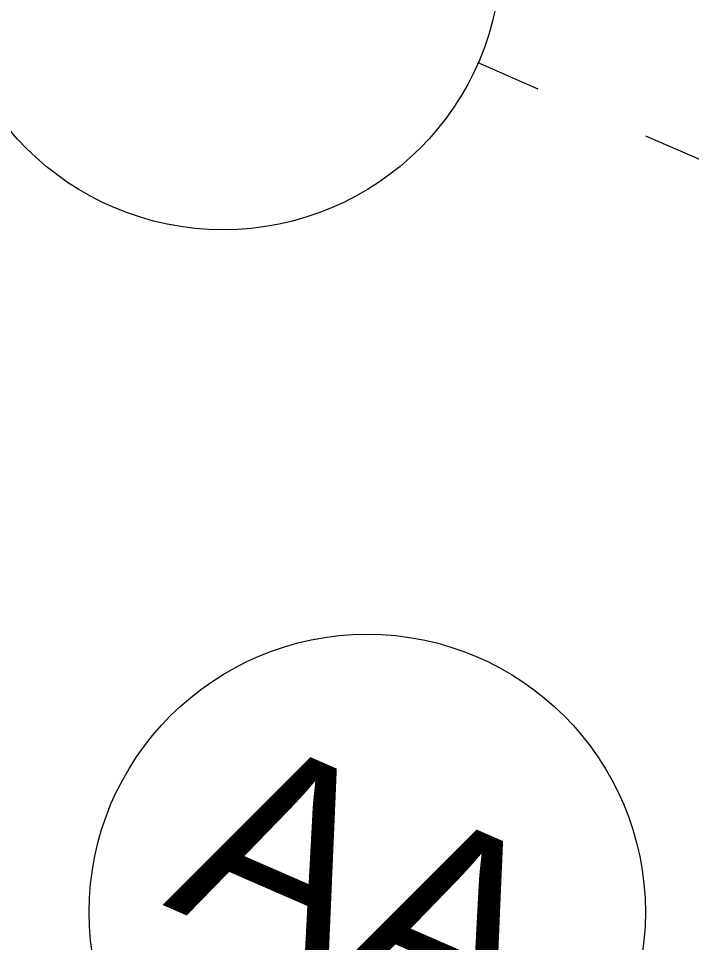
# Model space of a CAD drawing. Header units: millimetres. Extents: x -50172 to 90294, y -80883 to 25069.
# Drawn here: x -22414 to -21204, y -47453 to -45791 of the extents above; entities that cross this region are included whole.
import ezdxf
from ezdxf.enums import TextEntityAlignment as Align

# ---------------------------------------------------------------- set-up
doc = ezdxf.new("R2010")
doc.units = ezdxf.units.MM
doc.header["$MEASUREMENT"] = 0
doc.linetypes.add('Double Dashed', pattern=[1093.611073, 529.166651, -211.666656, 141.111112, -211.666656])
doc.layers.add('New_A-15-MG_Structural_Grid_Phase_2', color=7, linetype='Continuous')
doc.layers.add('New_A-25-M_Wall_Int', color=7, linetype='Continuous')
for name, color, linetype, lineweight, true_color in [('New_A-15-MG_Structural_Grid_Phase_2_Pen_No__222', 7, 'Continuous', 13, 0x65af33), ('New_A-25-M_Wall_Int_Pen_No__107', 7, 'Continuous', 15, 0xa6a6a6), ('New_A-25-M_Wall_Int_Pen_No__81', 7, 'Continuous', 20, 0x6a6a6a)]:
    doc.layers.add(name, color=color, linetype=linetype, lineweight=lineweight, true_color=true_color)
doc.layers.add('New_A-25-M_Wall_Int_Pen_No__1', color=7, linetype='Continuous', lineweight=13)
doc.styles.add('GENERATED_STYLE_4', font='')
doc.styles.get('GENERATED_STYLE_4').set_extended_font_data('Swis721 BT')

# ---------------------------------------------------------------- blocks, each defined once
blk = doc.blocks.new('Wall_74_1', base_point=(-29918.5, -50217.2))
at = {"layer": 'New_A-25-M_Wall_Int_Pen_No__107', "linetype": 'Continuous'}
for points in [[(-20095.3, -46371.2, -0.413614), (-29918.5, -50217.2), (-29924.5, -50231, 0.413614), (-20081.5, -46377.2)], [(-20081.5, -46377.2, -0.413614), (-29924.5, -50231), (-29930.5, -50244.7, 0.413614), (-20067.8, -46383.2)]]:
    blk.add_hatch(color=256, dxfattribs=at).paths.add_polyline_path(points)
at = {"layer": 'New_A-25-M_Wall_Int_Pen_No__81', "linetype": 'Continuous', "lineweight": 0, "true_color": 0x353535}
for points in [[(-20067.8, -46383.2, -0.413614), (-29930.5, -50244.7), (-29930.9, -50245.6, 0.413614), (-20066.9, -46383.6)], [(-20021.1, -46403.7, -0.413614), (-29950.8, -50291.5), (-29951.2, -50292.4, 0.413614), (-20020.2, -46404.1)]]:
    blk.add_hatch(color=250, dxfattribs=at).paths.add_polyline_path(points)
at = {"layer": 'New_A-25-M_Wall_Int_Pen_No__1', "linetype": 'Continuous'}
for radius in [7467.1, 7498.1, 7497.1, 7482.1, 7549.1, 7548.1]:
    blk.add_arc((-26933.8, -43372.5), radius, 246.44045, 336.32308, dxfattribs=at)
blk = doc.blocks.new('Standard grid marker_15')
at = {"layer": 'New_A-15-MG_Structural_Grid_Phase_2_Pen_No__222', "linetype": 'Continuous'}
blk.add_circle((23154.2, 0), 500, dxfattribs=at)
at = {"layer": 'New_A-15-MG_Structural_Grid_Phase_2_Pen_No__222', "style": 'GENERATED_STYLE_4'}
for tag, p in [('AC_MarkerText_1_0', (-500, 43.4)), ('AC_MarkerText_1_1', (23154.2, 43.4))]:
    blk.add_attdef(tag, text='', height=350, rotation=180, dxfattribs=at).set_placement(p, align=Align.MIDDLE_CENTER)
blk = doc.blocks.new('Standard grid marker_42')
at = {"layer": 'New_A-15-MG_Structural_Grid_Phase_2_Pen_No__222', "linetype": 'Double Dashed'}
blk.add_line((16869.3, 0), (23548.5, 0), dxfattribs=at)
at = {"layer": 'New_A-15-MG_Structural_Grid_Phase_2_Pen_No__222', "linetype": 'Continuous'}
blk.add_circle((24048.5, 0), 500, dxfattribs=at)
at = {"layer": 'New_A-15-MG_Structural_Grid_Phase_2_Pen_No__222', "style": 'GENERATED_STYLE_4'}
for tag, p in [('AC_MarkerText_1_0', (-500, 43.4)), ('AC_MarkerText_1_1', (24048.5, 43.4))]:
    blk.add_attdef(tag, text='', height=350, rotation=180, dxfattribs=at).set_placement(p, align=Align.MIDDLE_CENTER)

msp = doc.modelspace()

# ---------------------------------------------------------------- block references
at = {"layer": 'New_A-15-MG_Structural_Grid_Phase_2', "color": 8, "linetype": 'Continuous', "lineweight": 15, "zscale": 1000, "rotation": 156.4404115839929}
msp.add_blockref('Standard grid marker_42', (-1.9, -55283.6), dxfattribs=at)
at = {"layer": 'New_A-15-MG_Structural_Grid_Phase_2', "color": 8, "linetype": 'Continuous', "lineweight": 15}
ref = msp.add_blockref('Standard grid marker_15', (-562.6, -56653.6), dxfattribs=dict(at, zscale=1000, rotation=156.4404115839914))
ref.add_attrib('AC_MarkerText_1_1', 'AA', dxfattribs={"layer": 'New_A-15-MG_Structural_Grid_Phase_2_Pen_No__222', "color": 85, "true_color": 0x65af33, "height": 350, "rotation": 336.4404, "style": 'GENERATED_STYLE_4'}).set_placement((-21786.7, -47355.4), align=Align.MIDDLE_CENTER)
at = {"layer": 'New_A-25-M_Wall_Int', "color": 250, "lineweight": 50, "true_color": 0x2a2a2a}
msp.add_blockref('Wall_74_1', (-29918.5, -50217.2), dxfattribs=at)

doc.saveas('drawing.dxf')
